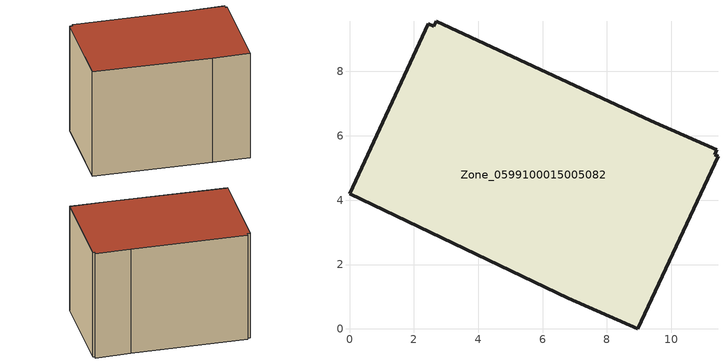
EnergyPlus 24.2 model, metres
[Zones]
Zone_0599100015005082
 floor ground (C_G): 11.45,5.37 8.96,0 6.8,0.95 0,4.2 2.45,9.48 2.62,9.4 2.7,9.56 9.36,6.47 11.41,5.57 11.35,5.42 z0.9
 wall outside (C_F): 0,4.2 6.8,0.95 8.96,0 11.45,5.37 11.35,5.42 11.41,5.57 9.36,6.47 2.7,9.56 2.62,9.4 2.45,9.48 0,4.2 z0.9:8.19
 roof outside (C_R): 8.96,0 11.45,5.37 11.35,5.42 11.41,5.57 9.36,6.47 2.7,9.56 2.62,9.4 2.45,9.48 0,4.2 6.8,0.95 z8.19
[BUILDING]
Pand.0599100015005082: North Axis=0; Terrain=City; Loads Convergence Tolerance Value=0.04; Temperature Convergence Tolerance Value=0.4; Solar Distribution=FullExterior; Maximum Number of Warmup Days=25; Minimum Number of Warmup Days=1
[Site:Location]
Rotterdam.The.Hague.AP_ZH_NLD Design_Conditions: Latitude=51.96; Longitude=4.45; Time Zone=1; Elevation=-4.5
[SITE:GROUNDTEMPERATURE:BUILDINGSURFACE]
18, 18, 18, 18, 18, 18, 18, 18, 18, 18, 18, 18
[MATERIAL] Thermal Absorptance=0.9; Solar Absorptance=0.7; Visible Absorptance=0.7
Name | Roughness | Thickness | Conductivity | Density | Specific Heat
G.TI.1946-1964 | MediumSmooth | 0.15 | 1 | 540 | 1210
F.TI.1946-1964 | Rough | 0.3 | 0.857143 | 1920 | 840
R.TI.1946-1964 | MediumRough | 0.2 | 0.277778 | 1500 | 1000
[CONSTRUCTION]
C_G: G.TI.1946-1964
C_F: F.TI.1946-1964
C_R: R.TI.1946-1964
[ZONE]
Zone_0599100015005082: Type=1; Multiplier=1; Ceiling Height=Autocalculate; Volume=Autocalculate; Floor Area=autocalculate; Part of Total Floor Area=Yes
[ZONEINFILTRATION:DESIGNFLOWRATE]
Infil_Zone_0599100015005082: Zone or ZoneList or Space or SpaceList=Zone_0599100015005082; Schedule=AlwaysOn; Design Flow Rate Calculation Method=Flow/Area; Flow Rate per Floor Area=0.003; Constant Term Coefficient=1; Temperature Term Coefficient=0; Velocity Term Coefficient=0; Velocity Squared Term Coefficient=0
[HVACTEMPLATE:ZONE:IDEALLOADSAIRSYSTEM]
Zone_0599100015005082: Maximum Heating Supply Air Temperature=50; Minimum Cooling Supply Air Temperature=13; Maximum Heating Supply Air Humidity Ratio=0.0156; Minimum Cooling Supply Air Humidity Ratio=0.0077; Heating Limit=NoLimit; Cooling Limit=NoLimit; Dehumidification Control Type=ConstantSensibleHeatRatio; Cooling Sensible Heat Ratio=0.7; Dehumidification Setpoint=60; Humidification Control Type=None; Humidification Setpoint=30; Outdoor Air Method=None; Outdoor Air Flow Rate per Person=0.00944; Outdoor Air Flow Rate per Zone Floor Area=0; Outdoor Air Flow Rate per Zone=0; Demand Controlled Ventilation Type=None; Outdoor Air Economizer Type=NoEconomizer; Heat Recovery Type=None; Sensible Heat Recovery Effectiveness=0.7; Latent Heat Recovery Effectiveness=0.65
[ZONECONTROL:THERMOSTAT]
ThermostatControl_Zone_0599100015005082: Zone or ZoneList=Zone_0599100015005082; Control Type Schedule=DualSetpointControlType; Control 1=Thermostat_Zone_0599100015005082; Temperature Difference Between Cutout And Setpoint=0
[THERMOSTATSETPOINT:DUALSETPOINT]
Thermostat_Zone_0599100015005082: Heating Setpoint Temperature Schedule=HeatingSetpoint_Zone_0599100015005082; Cooling Setpoint Temperature Schedule=CoolingSetpoint_Zone_0599100015005082
[SCHEDULE:COMPACT]
HeatingSetpoint_Zone_0599100015005082: Through: 12/31, For: AllDays, Until: 24:00, 21
CoolingSetpoint_Zone_0599100015005082: Through: 12/31, For: AllDays, Until: 24:00, 24
DualSetpointControlType: Through: 12/31, For: AllDays, Until: 24:00, 4
AlwaysOn: Through: 12/31, For: AllDays, Until: 24:00, 1
